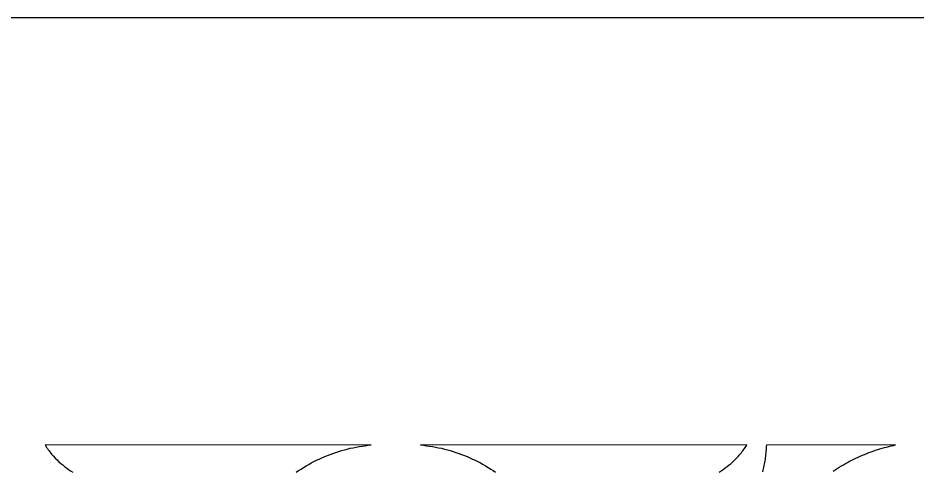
# Model space of a CAD drawing. Extents: x -4950 to -2150, y -1354 to 1346.
# Drawn here: x -4755.5 to -4386.9, y 1160 to 1345.6 of the extents above; entities that cross this region are included whole.
import ezdxf

# ---------------------------------------------------------------- set-up
doc = ezdxf.new("R2010")
doc.units = 0
doc.layers.add('LAYER_1', color=18, linetype='CONTINUOUS')

msp = doc.modelspace()

# ---------------------------------------------------------------- linework, layer by layer
at = {"layer": 'LAYER_1'}
msp.add_lwpolyline([(-4949.84, -1354.38), (-2149.84, -1354.38), (-2149.84, 1345.62), (-4949.84, 1345.62)], close=True, dxfattribs=at)
for points in [[(-4641.43, 1159.43), (-4640.43, 1160.11), (-4639.41, 1160.77), (-4638.39, 1161.42), (-4637.35, 1162.04), (-4636.3, 1162.65), (-4635.23, 1163.24), (-4634.16, 1163.8), (-4633.07, 1164.35), (-4631.98, 1164.87), (-4630.87, 1165.38), (-4629.75, 1165.86), (-4628.62, 1166.33), (-4627.49, 1166.77), (-4626.34, 1167.19), (-4625.18, 1167.59), (-4624.01, 1167.97), (-4622.84, 1168.32), (-4621.65, 1168.65), (-4620.46, 1168.97), (-4619.26, 1169.25), (-4618.05, 1169.52), (-4616.83, 1169.76), (-4615.61, 1169.98), (-4614.38, 1170.17), (-4613.14, 1170.34), (-4611.9, 1170.49), (-4610.65, 1170.62), (-4744.39, 1170.61), (-4744.07, 1170.1), (-4743.74, 1169.61), (-4743.41, 1169.13), (-4743.07, 1168.66), (-4742.73, 1168.2), (-4742.39, 1167.75), (-4742.03, 1167.32), (-4741.68, 1166.89), (-4741.32, 1166.47), (-4740.96, 1166.06), (-4740.22, 1165.27), (-4739.47, 1164.51), (-4738.7, 1163.78), (-4737.93, 1163.09), (-4737.14, 1162.43), (-4736.34, 1161.8), (-4735.53, 1161.19), (-4734.71, 1160.61), (-4733.88, 1160.05), (-4733.05, 1159.51)], [(-4468.05, 1159.51), (-4467.22, 1160.05), (-4466.39, 1160.61), (-4465.58, 1161.19), (-4464.77, 1161.8), (-4463.97, 1162.43), (-4463.18, 1163.09), (-4462.4, 1163.78), (-4461.63, 1164.51), (-4460.88, 1165.27), (-4460.15, 1166.06), (-4459.78, 1166.47), (-4459.42, 1166.89), (-4459.07, 1167.32), (-4458.72, 1167.75), (-4458.37, 1168.2), (-4458.03, 1168.66), (-4457.69, 1169.13), (-4457.36, 1169.61), (-4457.03, 1170.1), (-4456.71, 1170.61), (-4590.46, 1170.62), (-4589.21, 1170.49), (-4587.96, 1170.34), (-4586.72, 1170.17), (-4585.49, 1169.98), (-4584.27, 1169.76), (-4583.05, 1169.52), (-4581.84, 1169.25), (-4580.64, 1168.97), (-4579.45, 1168.65), (-4578.27, 1168.32), (-4577.09, 1167.97), (-4575.92, 1167.59), (-4574.77, 1167.19), (-4573.62, 1166.77), (-4572.48, 1166.33), (-4571.35, 1165.86), (-4570.23, 1165.38), (-4569.13, 1164.87), (-4568.03, 1164.35), (-4566.94, 1163.8), (-4565.87, 1163.24), (-4564.81, 1162.65), (-4563.76, 1162.04), (-4562.72, 1161.42), (-4561.69, 1160.77), (-4560.68, 1160.11), (-4559.68, 1159.43)], [(-4421.27, 1159.95), (-4420.45, 1160.49), (-4419.62, 1161.01), (-4418.79, 1161.53), (-4417.95, 1162.04), (-4417.11, 1162.53), (-4416.27, 1163.01), (-4415.41, 1163.48), (-4414.56, 1163.93), (-4413.7, 1164.38), (-4412.83, 1164.81), (-4411.97, 1165.23), (-4411.09, 1165.64), (-4410.22, 1166.03), (-4409.33, 1166.42), (-4408.45, 1166.79), (-4407.56, 1167.14), (-4406.67, 1167.49), (-4405.77, 1167.82), (-4404.87, 1168.14), (-4403.97, 1168.45), (-4403.06, 1168.74), (-4402.15, 1169.02), (-4401.24, 1169.29), (-4400.32, 1169.54), (-4399.4, 1169.78), (-4398.48, 1170.01), (-4397.55, 1170.23), (-4396.63, 1170.43), (-4395.7, 1170.62), (-4448.68, 1170.61), (-4448.71, 1169.95), (-4448.75, 1169.28), (-4448.79, 1168.63), (-4448.85, 1167.97), (-4448.91, 1167.31), (-4448.98, 1166.66), (-4449.05, 1166.01), (-4449.14, 1165.36), (-4449.23, 1164.71), (-4449.33, 1164.07), (-4449.43, 1163.43), (-4449.55, 1162.79), (-4449.67, 1162.15), (-4449.8, 1161.52), (-4449.94, 1160.89), (-4450.08, 1160.26), (-4450.23, 1159.63)]]:
    msp.add_lwpolyline(points, dxfattribs=at)

doc.saveas('drawing.dxf')
